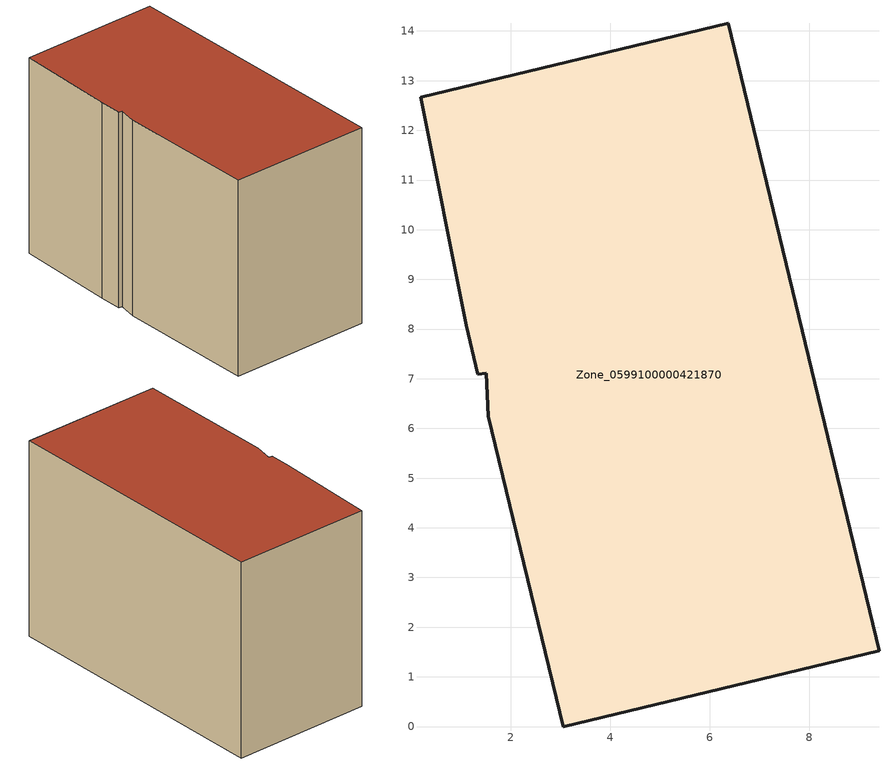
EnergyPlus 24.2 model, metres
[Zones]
Zone_0599100000421870
 floor ground (C_G): 1.54,6.25 1.51,7.11 1.33,7.09 1.1,8.07 0.18,12.66 6.37,14.15 9.41,1.53 3.05,0 z0
 wall outside (C_F): 3.05,0 9.41,1.53 6.37,14.15 0.18,12.66 1.1,8.07 1.33,7.09 1.51,7.11 1.54,6.25 3.05,0 z0:9.01
 roof outside (C_R): 1.51,7.11 1.54,6.25 3.05,0 9.41,1.53 6.37,14.15 0.18,12.66 1.1,8.07 1.33,7.09 z9.01
[BUILDING]
Pand.0599100000421870: North Axis=0; Terrain=City; Loads Convergence Tolerance Value=0.04; Temperature Convergence Tolerance Value=0.4; Solar Distribution=FullExterior; Maximum Number of Warmup Days=25; Minimum Number of Warmup Days=1
[Site:Location]
Rotterdam.The.Hague.AP_ZH_NLD Design_Conditions: Latitude=51.96; Longitude=4.45; Time Zone=1; Elevation=-4.5
[SITE:GROUNDTEMPERATURE:BUILDINGSURFACE]
18, 18, 18, 18, 18, 18, 18, 18, 18, 18, 18, 18
[MATERIAL] Thermal Absorptance=0.9; Solar Absorptance=0.7; Visible Absorptance=0.7
Name | Roughness | Thickness | Conductivity | Density | Specific Heat
G.TC.2006-2014 | MediumSmooth | 0.15 | 0.06 | 540 | 1210
F.TC.2006-2014 | Rough | 0.3 | 0.12 | 1920 | 840
R.TC.2006-2014 | MediumRough | 0.2 | 0.08 | 1500 | 1000
[CONSTRUCTION]
C_G: G.TC.2006-2014
C_F: F.TC.2006-2014
C_R: R.TC.2006-2014
[ZONE]
Zone_0599100000421870: Type=1; Multiplier=1; Ceiling Height=Autocalculate; Volume=Autocalculate; Floor Area=autocalculate; Part of Total Floor Area=Yes
[ZONEINFILTRATION:DESIGNFLOWRATE]
Infil_Zone_0599100000421870: Zone or ZoneList or Space or SpaceList=Zone_0599100000421870; Schedule=AlwaysOn; Design Flow Rate Calculation Method=Flow/Area; Flow Rate per Floor Area=0.0015; Constant Term Coefficient=1; Temperature Term Coefficient=0; Velocity Term Coefficient=0; Velocity Squared Term Coefficient=0
[HVACTEMPLATE:ZONE:IDEALLOADSAIRSYSTEM]
Zone_0599100000421870: Maximum Heating Supply Air Temperature=50; Minimum Cooling Supply Air Temperature=13; Maximum Heating Supply Air Humidity Ratio=0.0156; Minimum Cooling Supply Air Humidity Ratio=0.0077; Heating Limit=NoLimit; Cooling Limit=NoLimit; Dehumidification Control Type=ConstantSensibleHeatRatio; Cooling Sensible Heat Ratio=0.7; Dehumidification Setpoint=60; Humidification Control Type=None; Humidification Setpoint=30; Outdoor Air Method=None; Outdoor Air Flow Rate per Person=0.00944; Outdoor Air Flow Rate per Zone Floor Area=0; Outdoor Air Flow Rate per Zone=0; Demand Controlled Ventilation Type=None; Outdoor Air Economizer Type=NoEconomizer; Heat Recovery Type=None; Sensible Heat Recovery Effectiveness=0.7; Latent Heat Recovery Effectiveness=0.65
[ZONECONTROL:THERMOSTAT]
ThermostatControl_Zone_0599100000421870: Zone or ZoneList=Zone_0599100000421870; Control Type Schedule=DualSetpointControlType; Control 1=Thermostat_Zone_0599100000421870; Temperature Difference Between Cutout And Setpoint=0
[THERMOSTATSETPOINT:DUALSETPOINT]
Thermostat_Zone_0599100000421870: Heating Setpoint Temperature Schedule=HeatingSetpoint_Zone_0599100000421870; Cooling Setpoint Temperature Schedule=CoolingSetpoint_Zone_0599100000421870
[SCHEDULE:COMPACT]
HeatingSetpoint_Zone_0599100000421870: Through: 12/31, For: AllDays, Until: 24:00, 21
CoolingSetpoint_Zone_0599100000421870: Through: 12/31, For: AllDays, Until: 24:00, 24
DualSetpointControlType: Through: 12/31, For: AllDays, Until: 24:00, 4
AlwaysOn: Through: 12/31, For: AllDays, Until: 24:00, 1
